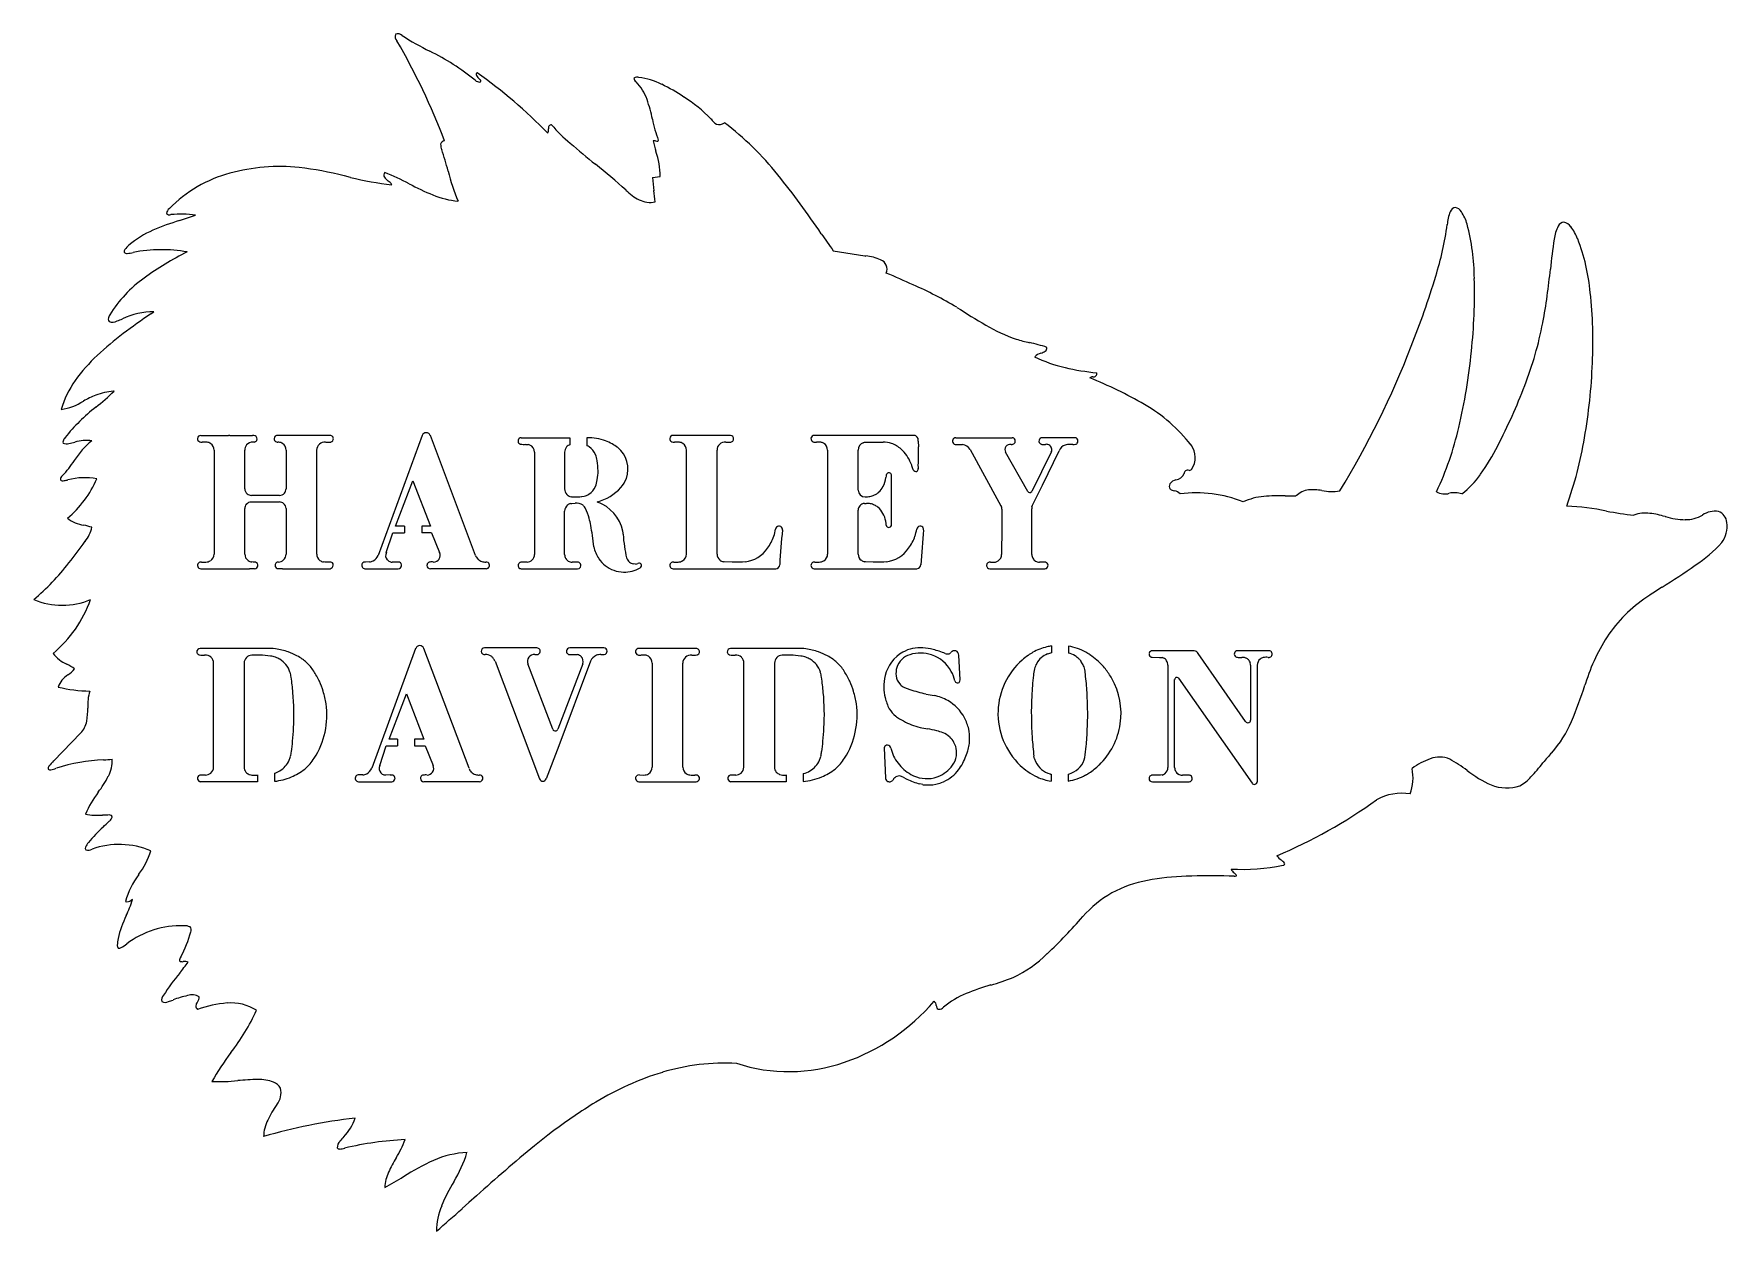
# Model space of a CAD drawing. Header units: inches. Extents: x 5.1 to 71.2, y 0.5 to 23.2.
# Drawn here: x 5.1 to 27.45, y 3.67 to 19.48 of the extents above; entities that cross this region are included whole.
import ezdxf

# ---------------------------------------------------------------- set-up
doc = ezdxf.new("R2010")
doc.units = ezdxf.units.IN
doc.header["$MEASUREMENT"] = 0
doc.layers.add('Hardwood', color=37, linetype='Continuous')

msp = doc.modelspace()

# ---------------------------------------------------------------- linework, layer by layer
at = {"layer": 'Hardwood', "linetype": 'Continuous'}
for p, q in [((14.041, 18.357), (14.043, 18.355)), ((9.282, 17.583), (9.202, 17.603)), ((13.268, 17.58), (13.372, 17.595)), ((15.655, 16.614), (16.072, 16.547)), ((16.072, 16.547), (16.085, 16.545)), ((6.648, 15.78), (6.689, 15.809)), ((6.163, 14.76), (6.153, 14.759)), ((7.306, 14.176), (7.671, 14.176)), ((7.691, 14.176), (7.671, 14.176)), ((7.691, 14.176), (7.988, 14.176)), ((8.007, 14.176), (7.988, 14.176)), ((8.015, 14.089), (7.997, 14.088)), ((8.325, 14.176), (8.32, 14.176)), ((8.354, 14.176), (8.325, 14.176)), ((9.013, 14.176), (8.354, 14.176)), ((10.23, 14.176), (9.649, 12.592)), ((10.934, 12.592), (10.337, 14.176)), ((11.538, 14.145), (11.906, 14.145)), ((11.906, 14.145), (12.179, 14.145)), ((12.179, 14.145), (12.179, 14.052)), ((12.404, 14.146), (12.404, 14.039)), ((13.933, 14.176), (13.542, 14.176)), ((14.297, 14.176), (13.933, 14.176)), ((15.39, 14.09), (15.398, 14.088)), ((15.398, 14.088), (15.433, 14.088)), ((15.799, 14.176), (15.404, 14.176)), ((16.724, 14.176), (15.799, 14.176)), ((16.049, 14.079), (16.068, 14.086)), ((16.068, 14.086), (16.088, 14.088)), ((16.088, 14.088), (16.143, 14.088)), ((16.143, 14.088), (16.313, 14.088)), ((16.775, 14.137), (16.764, 14.155)), ((16.778, 14.098), (16.775, 14.137)), ((16.778, 14.098), (16.781, 14.024)), ((17.272, 14.145), (17.794, 14.145)), ((17.794, 14.145), (18.016, 14.145)), ((18.845, 14.145), (18.413, 14.145)), ((7.482, 13.983), (7.482, 12.609)), ((7.888, 13.471), (7.888, 13.983)), ((8.432, 13.983), (8.432, 13.471)), ((8.837, 12.609), (8.837, 13.983)), ((11.595, 14.058), (11.629, 14.055)), ((11.712, 13.954), (11.712, 12.605)), ((12.109, 13.954), (12.109, 13.471)), ((13.716, 13.983), (13.716, 12.609)), ((14.122, 12.609), (14.122, 13.983)), ((15.58, 13.983), (15.58, 12.609)), ((15.984, 13.454), (15.984, 13.983)), ((17.266, 14.058), (17.361, 14.057)), ((17.462, 13.989), (17.843, 13.293)), ((18.224, 13.436), (17.93, 13.954)), ((18.534, 13.954), (18.276, 13.436)), ((18.408, 14.058), (18.456, 14.058)), ((18.418, 13.521), (18.639, 13.972)), ((18.855, 14.059), (18.86, 14.06)), ((16.425, 12.996), (16.425, 13.648)), ((16.711, 13.723), (16.694, 13.776)), ((16.777, 13.768), (16.78, 13.829)), ((9.879, 12.979), (10.107, 13.577)), ((10.107, 13.577), (10.337, 12.979)), ((18.25, 13.419), (18.236, 13.424)), ((18.331, 13.344), (18.418, 13.521)), ((7.888, 12.609), (7.888, 13.209)), ((8.344, 13.383), (7.975, 13.383)), ((7.975, 13.297), (8.344, 13.297)), ((8.432, 13.209), (8.432, 12.609)), ((12.179, 13.371), (12.194, 13.367)), ((12.185, 13.276), (12.205, 13.279)), ((12.205, 13.279), (12.249, 13.28)), ((12.335, 13.368), (12.367, 13.374)), ((15.984, 12.609), (15.984, 13.19)), ((16.066, 13.278), (16.092, 13.278)), ((17.843, 13.293), (17.868, 13.247)), ((17.868, 13.247), (17.875, 13.235)), ((17.879, 13.201), (17.879, 13.223)), ((17.879, 13.201), (17.879, 13.111)), ((18.275, 13.161), (18.275, 13.207)), ((18.277, 13.233), (18.287, 13.253)), ((18.287, 13.253), (18.331, 13.344)), ((9.998, 12.979), (9.879, 12.979)), ((9.998, 12.979), (9.998, 12.891)), ((10.337, 12.979), (10.223, 12.979)), ((10.223, 12.979), (10.223, 12.891)), ((12.109, 12.605), (12.109, 13.176)), ((16.355, 12.989), (16.352, 13.02)), ((16.355, 12.989), (16.36, 12.979)), ((17.879, 13.111), (17.879, 12.959)), ((18.276, 12.605), (18.275, 13.161)), ((26.637, 13.105), (26.641, 13.104)), ((9.756, 12.628), (9.843, 12.891)), ((9.843, 12.891), (9.998, 12.891)), ((10.354, 12.891), (10.223, 12.891)), ((10.354, 12.891), (10.459, 12.628)), ((12.494, 12.704), (12.476, 12.856)), ((17.879, 12.959), (17.878, 12.605)), ((12.139, 12.531), (12.157, 12.517)), ((18.305, 12.531), (18.324, 12.517)), ((7.316, 12.504), (7.294, 12.502)), ((7.306, 12.416), (7.948, 12.416)), ((7.316, 12.504), (7.374, 12.504)), ((8.017, 12.416), (7.948, 12.416)), ((7.999, 12.504), (7.98, 12.505)), ((8.332, 12.504), (8.323, 12.504)), ((8.385, 12.416), (8.33, 12.416)), ((8.385, 12.416), (9.013, 12.416)), ((8.945, 12.504), (8.926, 12.506)), ((8.991, 12.504), (8.945, 12.504)), ((9.019, 12.504), (8.991, 12.504)), ((9.025, 12.503), (9.019, 12.504)), ((9.474, 12.416), (9.913, 12.416)), ((9.534, 12.505), (9.482, 12.504)), ((9.892, 12.504), (9.833, 12.504)), ((10.615, 12.416), (10.337, 12.416)), ((11.074, 12.416), (10.615, 12.416)), ((11.507, 12.428), (11.519, 12.418)), ((11.53, 12.501), (11.524, 12.5)), ((11.554, 12.502), (11.53, 12.501)), ((11.538, 12.416), (12.281, 12.416)), ((11.613, 12.502), (11.554, 12.502)), ((12.287, 12.501), (12.209, 12.502)), ((12.281, 12.416), (12.296, 12.417)), ((13.045, 12.478), (13.017, 12.48)), ((13.552, 12.504), (13.529, 12.502)), ((13.542, 12.416), (14.896, 12.416)), ((13.552, 12.504), (13.608, 12.504)), ((14.216, 12.505), (14.205, 12.506)), ((14.32, 12.504), (14.216, 12.505)), ((14.457, 12.504), (14.32, 12.504)), ((14.491, 12.507), (14.457, 12.504)), ((15.414, 12.504), (15.392, 12.502)), ((15.404, 12.416), (16.76, 12.416)), ((15.414, 12.504), (15.471, 12.504)), ((16.08, 12.505), (16.069, 12.506)), ((16.184, 12.504), (16.08, 12.505)), ((16.321, 12.504), (16.184, 12.504)), ((16.355, 12.507), (16.321, 12.504)), ((17.721, 12.416), (18.448, 12.416)), ((18.454, 12.501), (18.376, 12.502)), ((18.448, 12.416), (18.463, 12.417)), ((7.691, 11.364), (7.298, 11.364)), ((8.178, 11.364), (7.691, 11.364)), ((10.143, 11.364), (9.563, 9.78)), ((10.848, 9.78), (10.25, 11.364)), ((11.744, 11.37), (11.052, 11.37)), ((11.191, 11.196), (11.778, 9.64)), ((12.453, 11.196), (12.031, 10.077)), ((12.162, 11.284), (12.171, 11.282)), ((12.171, 11.282), (12.212, 11.282)), ((12.626, 11.37), (12.177, 11.37)), ((12.212, 11.282), (12.279, 11.281)), ((12.587, 11.282), (12.633, 11.283)), ((13.075, 11.278), (13.083, 11.276)), ((13.083, 11.276), (13.117, 11.275)), ((13.436, 11.364), (13.089, 11.364)), ((13.845, 11.364), (13.436, 11.364)), ((14.691, 11.364), (14.299, 11.364)), ((15.178, 11.364), (14.691, 11.364)), ((17.33, 10.947), (17.312, 11.276)), ((18.536, 11.396), (18.536, 11.305)), ((18.761, 11.394), (18.761, 11.302)), ((18.946, 11.161), (18.925, 11.194)), ((19.847, 11.251), (19.853, 11.247)), ((19.853, 11.247), (19.863, 11.246)), ((19.863, 11.246), (19.964, 11.245)), ((20.42, 11.333), (19.868, 11.333)), ((19.964, 11.245), (19.995, 11.243)), ((21.095, 10.398), (20.472, 11.297)), ((21.407, 11.333), (20.992, 11.333)), ((21.083, 11.243), (21.049, 11.245)), ((7.474, 9.797), (7.474, 11.17)), ((7.879, 11.17), (7.879, 9.797)), ((11.952, 10.296), (11.623, 11.161)), ((12.349, 11.161), (12.021, 10.296)), ((13.265, 11.17), (13.265, 9.797)), ((13.669, 9.797), (13.669, 11.17)), ((14.475, 9.797), (14.475, 11.17)), ((14.879, 11.17), (14.879, 9.797)), ((20.074, 11.142), (20.074, 9.793)), ((20.214, 10.97), (21.183, 9.586)), ((21.164, 11.142), (21.164, 10.416)), ((21.252, 11.142), (21.252, 10.184)), ((9.793, 10.166), (10.021, 10.764)), ((10.021, 10.764), (10.25, 10.166)), ((16.88, 10.761), (16.987, 10.74)), ((20.162, 9.793), (20.162, 10.951)), ((25.586, 10.902), (25.578, 10.877)), ((16.528, 10.434), (16.583, 10.405)), ((5.365, 9.88), (5.721, 10.246)), ((9.67, 9.816), (9.756, 10.078)), ((9.756, 10.078), (9.902, 10.078)), ((9.902, 10.166), (9.793, 10.166)), ((9.902, 10.166), (9.902, 10.078)), ((10.25, 10.166), (10.127, 10.166)), ((10.127, 10.166), (10.127, 10.078)), ((10.127, 10.078), (10.268, 10.078)), ((10.268, 10.078), (10.373, 9.816)), ((12.031, 10.077), (11.866, 9.64)), ((16.332, 10.065), (16.326, 10.049)), ((18.98, 9.96), (18.993, 10.074)), ((21.252, 10.184), (21.252, 9.603)), ((8.474, 9.887), (8.487, 9.923)), ((8.487, 9.923), (8.491, 9.938)), ((15.475, 9.887), (15.487, 9.923)), ((15.487, 9.923), (15.492, 9.938)), ((16.326, 10.049), (16.343, 9.651)), ((18.313, 9.904), (18.305, 9.94)), ((18.313, 9.904), (18.326, 9.868)), ((7.323, 9.692), (7.369, 9.692)), ((7.947, 9.699), (7.968, 9.693)), ((8.055, 9.692), (8.055, 9.603)), ((8.28, 9.717), (8.28, 9.609)), ((9.447, 9.692), (9.396, 9.692)), ((9.806, 9.692), (9.746, 9.691)), ((13.099, 9.692), (13.077, 9.69)), ((13.099, 9.692), (13.156, 9.691)), ((14.324, 9.692), (14.37, 9.692)), ((14.947, 9.699), (14.969, 9.693)), ((15.035, 9.692), (15.035, 9.603)), ((15.26, 9.712), (15.26, 9.607)), ((16.578, 9.664), (16.628, 9.636)), ((18.531, 9.703), (18.531, 9.611)), ((18.756, 9.704), (18.756, 9.612)), ((19.856, 9.688), (19.852, 9.687)), ((19.865, 9.689), (19.856, 9.688)), ((19.889, 9.689), (19.865, 9.689)), ((19.973, 9.689), (19.889, 9.689)), ((19.995, 9.692), (19.973, 9.689)), ((20.192, 9.718), (20.211, 9.705)), ((8.055, 9.603), (7.298, 9.603)), ((9.388, 9.603), (9.827, 9.603)), ((10.559, 9.603), (10.25, 9.603)), ((10.988, 9.603), (10.559, 9.603)), ((13.089, 9.603), (13.845, 9.603)), ((15.035, 9.603), (14.299, 9.603)), ((16.84, 9.565), (16.798, 9.575)), ((19.852, 9.605), (19.868, 9.603)), ((19.868, 9.603), (20.352, 9.603)), ((20.352, 9.603), (20.366, 9.604)), ((20.947, 8.357), (20.88, 8.357)), ((11.886, 4.935), (11.714, 4.797)), ((11.949, 4.983), (11.886, 4.935)), ((10.847, 4.047), (10.756, 3.966)), ((10.948, 4.137), (10.847, 4.047))]:
    msp.add_line(p, q, dxfattribs=at)
for centre, radius, start, end in [((9.942, 19.441), 0.0707, 154.0423, 229.5004), ((9.909, 19.402), 0.0769, 44.718, 113.28), ((12.646, 23.757), 5.069, 238.0541, 242.7957), ((1.684, 14.665), 9.473, 21.034, 29.9031), ((8.992, 16.486), 3.069, 50.8417, 64.1813), ((10.99, 18.931), 0.0886, 227.3921, 270.1219), ((10.961, 18.943), 0.0217, 104.9457, 226.7937), ((11.172, 19.079), 0.273, 213.9352, 227.1015), ((6.961, 13.354), 6.887, 44.3651, 54.546), ((9.928, 17.827), 1.493, 44.494, 44.8256), ((10.99, 18.858), 0.0156, 270.6231, 79.8246), ((13.067, 18.839), 0.0695, 69.9311, 127.5022), ((13.082, 18.893), 0.0573, 178.2684, 238.6567), ((12.592, 18.395), 0.643, 19.7958, 44.2918), ((12.95, 17.91), 1.004, 63.9214, 81.952), ((12.456, 16.832), 2.19, 55.8523, 64.7076), ((11.42, 17.983), 1.885, 11.2351, 19.4899), ((12.543, 16.869), 2.111, 44.8099, 57.2296), ((15.003, 18.69), 1.767, 191.0571, 200.3165), ((14.236, 18.486), 0.234, 214.01, 238.5749), ((11.828, 18.212), 0.0707, 322.8048, 8.9086), ((11.936, 18.237), 0.0406, 89.2688, 199.9903), ((13.594, 19.713), 2.193, 220.8935, 230.0079), ((14.152, 18.379), 0.1, 247.7621, 311.3764), ((11.774, 15.084), 4.043, 38.7843, 52.7958), ((10.637, 18.014), 0.164, 177.4276, 203.4774), ((10.524, 18.014), 0.0514, 87.6807, 171.2157), ((7.191, 16.811), 3.487, 14.2121, 19.0554), ((20.634, 27.848), 12.951, 229.2745, 231.1858), ((13.293, 17.9), 0.166, 83.9207, 94.8975), ((15.219, 18.504), 1.989, 192.7408, 196.8473), ((13.326, 18.196), 0.133, 263.4252, 275.6682), ((12.381, 17.596), 0.991, 359.9223, 19.5027), ((13.34, 18.072), 0.00759, 263.4209, 33.6626), ((8.357, 15.181), 2.546, 84.3831, 105.1578), ((8.041, 13.047), 4.701, 75.7091, 83.1077), ((12.986, 18.242), 2.482, 193.4128, 203.0489), ((7.922, 11.945), 7.409, 47.5794, 51.6683), ((8.146, 15.942), 1.756, 105.0116, 135.5333), ((10.384, 22.238), 4.784, 256.6814, 263.3397), ((9.774, 17.613), 0.0513, 137.7673, 211.7946), ((9.903, 17.708), 0.212, 215.4267, 234.6496), ((8.426, 14.407), 3.495, 62.1779, 67.9842), ((9.663, 17.37), 0.203, 35.1613, 54.8068), ((11.742, 20.7), 3.618, 242.2355, 247.7294), ((22.783, 18.593), 9.569, 186.0785, 187.1165), ((5.861, 10.342), 11.622, 33.9879, 38.7442), ((10.805, 18.41), 1.145, 247.7028, 264.8088), ((13.394, 17.881), 0.666, 224.4796, 243.1011), ((13.241, 17.597), 0.344, 244.4571, 280.6555), ((2.972, 16.126), 10.395, 6.2606, 7.085), ((8.081, 13.558), 3.613, 106.9746, 112.894), ((6.951, 17.093), 0.0983, 126.7278, 171.3239), ((6.893, 17.136), 0.048, 215.2919, 294.4283), ((7.042, 15.734), 1.364, 81.7715, 95.4074), ((5.243, 22.634), 5.897, 287.6002, 289.7634), ((24.251, 16.933), 0.492, 156.4109, 176.994), ((23.877, 17.105), 0.0805, 96.0951, 161.8573), ((23.849, 17.075), 0.112, 28.6866, 80.4047), ((23.463, 16.809), 0.58, 15.6399, 33.452), ((25.304, 16.905), 0.0863, 91.9343, 156.8075), ((25.276, 16.856), 0.137, 33.6643, 79.4684), ((7.142, 15.783), 1.197, 112.951, 130.8561), ((46.093, 38.02), 37.211, 214.6937, 215.1165), ((19.946, 17.452), 3.845, 342.2492, 352.6316), ((21.241, 16.23), 2.877, 0.3764, 14.7998), ((33.853, 15.461), 8.779, 171.4486, 174.0524), ((25.67, 16.708), 0.501, 152.5662, 173.3389), ((24.859, 16.524), 0.67, 21.7121, 37.5883), ((23.026, 15.823), 2.633, 5.1821, 21.1091), ((6.332, 16.605), 0.0366, 137.9899, 200.2193), ((6.329, 16.621), 0.042, 222.6391, 278.908), ((6.549, 16.461), 0.296, 129.8738, 145.4331), ((6.323, 16.897), 0.318, 272.1225, 286.728), ((6.791, 14.629), 1.999, 80.2596, 100.8383), ((8.94, 12.974), 4.053, 116.544, 125.9806), ((16.025, 15.91), 0.638, 66.3222, 84.5855), ((16.234, 16.371), 0.132, 337.0246, 69.0555), ((11.531, 4.854), 12.439, 65.3921, 67.1776), ((16.389, 17.249), 8.777, 349.6033, 354.2583), ((7.539, 14.885), 1.683, 125.6303, 148.3624), ((14.53, 11.222), 5.402, 59.3135, 66.1908), ((12.559, 19.628), 11.546, 338.271, 343.1441), ((16.749, 16.058), 7.371, 353.9971, 1.4882), ((19.522, 15.406), 6.161, 357.4739, 6.1077), ((9.984, 10.732), 6.051, 123.457, 131.9384), ((6.119, 15.708), 0.034, 171.332, 232.065), ((6.219, 15.694), 0.135, 146.8271, 172.18), ((6.143, 15.793), 0.121, 248.3428, 298.8945), ((4.147, 21.174), 5.859, 290.5324, 291.2703), ((6.689, 14.843), 0.966, 89.9909, 115.5417), ((22.131, 23.363), 8.925, 237.1278, 240.0152), ((20.366, 16.549), 4.738, 338.7737, 349.2437), ((18.751, 17.434), 2.101, 239.0475, 251.0345), ((19.033, 18.805), 3.494, 253.9743, 256.9949), ((7.385, 13.674), 2.125, 132.8334, 144.7988), ((17.732, 13.081), 2.377, 71.7925, 77.4876), ((18.446, 15.074), 0.193, 105.0066, 133.0234), ((19.093, 16.757), 1.727, 243.1788, 257.3793), ((18.331, 15.475), 0.223, 286.8627, 303.4882), ((18.425, 15.329), 0.0497, 305.169, 11.1295), ((12.286, 19.593), 11.787, 328.5554, 338.9191), ((16.446, 16.043), 7.671, 346.72, 354.3456), ((19.483, 18.447), 3.462, 257.1906, 264.2156), ((19.089, 14.995), 0.0463, 260.6157, 10.1653), ((18.202, 15.424), 7.48, 350.1455, 357.7809), ((6.675, 14.173), 1.258, 144.7274, 164.0768), ((6.209, 13.952), 0.809, 93.9258, 110.8611), ((3.027, 18.064), 4.555, 309.4763, 313.5063), ((19.092, 14.849), 0.101, 96.2156, 120.4547), ((16.935, 9.691), 5.652, 59.9521, 68.1211), ((17.422, 17.653), 7.882, 332.7139, 339.0439), ((5.348, 15.27), 0.761, 278.8692, 302.6114), ((7.436, 12.61), 2.46, 127.9791, 141.3116), ((6.494, 13.33), 1.493, 112.5939, 119.528), ((18.679, 12.716), 2.16, 38.1169, 59.8271), ((5.509, 14.088), 0.0233, 152.477, 219.3093), ((5.659, 14.031), 0.184, 140.7453, 158.1355), ((5.2, 16.122), 2.085, 280.1359, 282.339), ((6.478, 13.332), 0.984, 128.2832, 148.688), ((5.796, 13.617), 0.493, 81.5556, 107.7724), ((7.306, 14.133), 0.0427, 90.646, 174.1664), ((7.308, 14.132), 0.0446, 172.3501, 249.2534), ((7.315, 14.187), 0.0995, 257.0279, 274.9427), ((7.35, 13.615), 0.474, 85.0819, 93.1806), ((7.374, 13.977), 0.111, 55.9008, 81.7037), ((7.997, 13.975), 0.114, 89.7397, 138.7404), ((8.007, 14.132), 0.0438, 352.4215, 90.2666), ((8.013, 14.118), 0.0291, 273.9589, 306.8637), ((8.008, 14.131), 0.0433, 302.2463, 353.6472), ((8.319, 14.133), 0.0427, 88.5988, 174.1661), ((8.32, 14.131), 0.0443, 172.1784, 250.3235), ((8.319, 14.131), 0.0436, 252.1897, 277.7992), ((8.308, 13.737), 0.351, 84.8794, 87.2462), ((8.324, 13.977), 0.111, 55.969, 82.3786), ((8.945, 13.98), 0.109, 84.7046, 178.5263), ((8.981, 14.669), 0.582, 267.4886, 274.0526), ((9.013, 14.133), 0.0436, 343.9332, 90.8624), ((9.02, 14.115), 0.026, 274.0526, 307.3099), ((9.013, 14.132), 0.0438, 301.7895, 345.3035), ((10.283, 14.154), 0.0577, 22.0376, 157.9624), ((11.539, 14.101), 0.0442, 91.9923, 239.5353), ((12.409, 13.431), 0.715, 70.243, 90.3326), ((12.526, 13.714), 0.409, 58.7942, 72.3813), ((13.541, 14.133), 0.0426, 88.5014, 174.2643), ((13.542, 14.132), 0.0443, 172.1396, 249.9246), ((13.55, 14.2), 0.112, 257.9282, 274.3231), ((13.585, 13.627), 0.462, 85.055, 93.1918), ((13.608, 13.976), 0.112, 55.9914, 81.6848), ((14.232, 13.971), 0.117, 87.2013, 132.1294), ((14.266, 14.658), 0.571, 267.2013, 273.952), ((14.297, 14.132), 0.0438, 352.4196, 90.3223), ((14.303, 14.118), 0.0291, 273.952, 306.8539), ((14.297, 14.131), 0.0435, 302.4161, 353.5377), ((15.419, 14.123), 0.0603, 133.7148, 166.1203), ((15.408, 14.134), 0.047, 175.1465, 248.2615), ((15.404, 14.135), 0.0409, 89.801, 129.3877), ((15.454, 13.769), 0.32, 83.6138, 93.8061), ((15.471, 13.976), 0.112, 58.5285, 80.7908), ((16.302, 13.678), 0.41, 72.5957, 88.5033), ((16.722, 14.123), 0.0531, 36.8105, 88.1335), ((17.273, 14.101), 0.044, 91.552, 222.9503), ((18.014, 14.101), 0.0446, 255.1216, 87.4072), ((18.415, 14.101), 0.0443, 92.2316, 239.2931), ((18.846, 14.106), 0.0398, 40.7718, 91.2794), ((18.834, 14.102), 0.0517, 324.4145, 35.5855), ((20.038, 15.15), 3.97, 334.3707, 347.3536), ((20.441, 15.003), 5.203, 340.2279, 350.4957), ((5.533, 14.168), 0.103, 245.982, 289.1451), ((7.385, 13.986), 0.0972, 357.6921, 58.0555), ((7.983, 13.987), 0.0954, 138.7404, 182.6215), ((8.335, 13.987), 0.097, 357.6206, 58.0754), ((11.533, 14.088), 0.0297, 236.9115, 265.8575), ((11.569, 14.769), 0.711, 266.8914, 272.0673), ((11.612, 13.975), 0.0821, 63.044, 77.9659), ((11.61, 13.955), 0.101, 359.7367, 67.2385), ((12.22, 13.953), 0.111, 140.6012, 179.2162), ((12.191, 13.977), 0.073, 118.334, 140.6012), ((12.228, 13.921), 0.14, 110.1621, 120.7049), ((12.318, 13.848), 0.21, 57.0364, 65.7894), ((12.314, 13.841), 0.218, 22.2727, 57.0364), ((12.148, 13.773), 0.398, 10.0996, 22.2727), ((12.532, 13.672), 0.442, 51.1833, 62.2748), ((12.581, 13.732), 0.365, 340.0814, 51.1833), ((13.619, 13.986), 0.0973, 357.7224, 58.0416), ((14.218, 13.987), 0.096, 132.1294, 182.6319), ((15.482, 13.986), 0.0976, 357.7306, 60.7612), ((16.09, 13.982), 0.106, 112.6836, 179.425), ((16.36, 13.839), 0.24, 56.7015, 74.3682), ((16.312, 13.725), 0.361, 48.0604, 60.3064), ((16.154, 13.582), 0.574, 23.5485, 45.8115), ((14.232, 13.936), 2.55, 357.5884, 1.9828), ((17.27, 14.096), 0.0382, 220.4389, 263.7745), ((17.344, 13.924), 0.134, 28.9222, 82.8677), ((17.993, 13.987), 0.0712, 82.4156, 207.4226), ((18.41, 14.092), 0.0337, 238.2119, 265.5345), ((18.463, 13.972), 0.0864, 64.4698, 94.7127), ((18.47, 13.986), 0.0711, 333.9645, 64.4698), ((18.755, 13.931), 0.124, 108.4313, 160.837), ((18.755, 13.962), 0.0943, 95.7172, 114.1118), ((18.793, 13.585), 0.473, 86.7382, 95.7172), ((18.832, 14.195), 0.138, 264.8448, 279.6312), ((18.835, 14.113), 0.0587, 295.7879, 315.0985), ((20.161, 13.885), 0.273, 324.743, 37.0889), ((21.554, 15.528), 3.236, 324.7893, 332.6133), ((5.517, 13.592), 0.0632, 122.4968, 182.8774), ((4.416, 14.64), 1.459, 317.0135, 326.8694), ((11.758, 13.703), 0.793, 0.3911, 10.0996), ((11.734, 13.724), 0.818, 350.6631, 358.9038), ((16.543, 13.618), 0.192, 167.3423, 179.516), ((16.388, 13.648), 0.0341, 122.5796, 159.2403), ((16.389, 13.646), 0.0358, 2.0941, 122.5796), ((16.237, 13.618), 0.484, 19.0265, 23.5485), ((16.75, 13.745), 0.0454, 210.0369, 282.2794), ((16.734, 13.737), 0.044, 305.9737, 0.4197), ((16.911, 13.754), 0.135, 174.1798, 187.2873), ((20.155, 13.73), 0.144, 279.649, 335.9382), ((20.334, 13.67), 0.0476, 75.2497, 178.3869), ((20.358, 13.747), 0.0325, 250.0498, 323.5423), ((23.279, 14.285), 1.11, 307.3675, 325.8406), ((5.487, 13.623), 0.0471, 225.1552, 293.9036), ((4.31, 20.258), 6.785, 280.1484, 280.5594), ((4.609, 14.184), 1.448, 310.4095, 336.3759), ((5.78, 12.736), 0.882, 79.8785, 104.8951), ((7.968, 13.468), 0.0801, 177.4901, 231.312), ((8.342, 13.476), 0.0931, 271.3356, 318.5925), ((8.37, 13.456), 0.0588, 315.4405, 345.2376), ((8.297, 13.48), 0.136, 343.2886, 356.2895), ((12.218, 13.471), 0.108, 180.073, 223.1506), ((12.309, 13.588), 0.224, 303.0649, 337.6718), ((12.1, 13.664), 0.447, 338.7754, 350.6631), ((12.349, 13.957), 0.688, 286.2262, 317.0086), ((12.584, 13.731), 0.362, 317.8158, 340.0814), ((16.076, 13.457), 0.092, 182.1753, 271.2041), ((16.114, 13.579), 0.208, 294.2043, 313.495), ((16.062, 13.635), 0.284, 313.495, 331.4999), ((15.996, 13.67), 0.359, 331.4999, 351.8114), ((18.261, 13.458), 0.0431, 210.6837, 233.8542), ((18.243, 13.457), 0.0382, 279.8025, 327.5776), ((20.152, 13.504), 0.0612, 147.6136, 215.8647), ((20.199, 13.47), 0.119, 99.6864, 145.8854), ((20.178, 13.564), 0.122, 231.5612, 260.8739), ((20.143, 13.324), 0.121, 40.856, 82.5501), ((20.452, 11.768), 1.65, 68.1242, 97.5632), ((21.959, 13.185), 0.273, 96.4852, 135.4875), ((21.983, 12.738), 0.721, 80.1568, 94.3808), ((22.237, 14.173), 0.737, 259.7533, 278.1747), ((23.726, 13.619), 0.216, 239.677, 286.5258), ((23.855, 13.134), 0.286, 70.0111, 103.5969), ((7.964, 13.213), 0.0763, 136.834, 183.1605), ((7.975, 13.21), 0.0866, 90.6254, 140.6279), ((7.976, 13.471), 0.0877, 228.4852, 268.9723), ((8.344, 13.21), 0.0868, 48.0741, 89.7538), ((8.35, 13.21), 0.0824, 26.8967, 51.2273), ((8.313, 13.203), 0.12, 2.8022, 21.9404), ((12.212, 13.177), 0.102, 128.069, 180.0614), ((12.216, 13.474), 0.11, 225.046, 250.2634), ((12.21, 13.183), 0.0966, 105.4627, 129.9038), ((12.23, 13.631), 0.265, 262.3261, 272.5291), ((12.269, 14.116), 0.751, 267.8855, 274.9993), ((12.268, 13.144), 0.138, 52.194, 98.074), ((12.3, 13.179), 0.0905, 19.7165, 54.0216), ((12.318, 13.585), 0.217, 283.0759, 301.4458), ((11.898, 12.945), 0.554, 14.3263, 28.5674), ((12.364, 12.804), 0.524, 11.8906, 70.2612), ((16.074, 13.189), 0.0895, 139.198, 179.1854), ((16.068, 13.2), 0.0778, 91.4859, 142.8164), ((16.068, 13.83), 0.465, 271.2041, 278.7234), ((16.101, 13.056), 0.222, 78.1406, 92.1711), ((16.106, 13.581), 0.213, 278.7234, 295.9011), ((16.114, 13.098), 0.179, 61.1476, 79.5657), ((16.111, 13.05), 0.223, 53.1502, 66.4342), ((16.029, 12.985), 0.325, 10.5014, 48.3412), ((17.858, 13.223), 0.0213, 0, 33.7334), ((18.342, 13.214), 0.067, 163.7994, 185.8366), ((21.408, 12.554), 0.819, 94.8887, 114.6345), ((21.542, 10.913), 2.466, 88.1705, 94.7401), ((21.708, 18.464), 5.088, 269.0131, 270.6265), ((25.191, 9.928), 3.317, 78.3115, 87.4826), ((5.829, 13.451), 0.464, 232.6278, 261.8019), ((5.507, 11.853), 1.167, 71.9802, 77.3515), ((10.967, 12.735), 1.508, 9.6611, 13.2852), ((10.933, 12.67), 1.554, 6.8809, 11.818), ((14.939, 12.934), 0.0448, 135.978, 175.3173), ((14.939, 12.932), 0.0465, 60.5236, 134.3404), ((14.936, 12.931), 0.0489, 355.2905, 56.7699), ((16.043, 12.988), 0.311, 5.9072, 10.5014), ((16.39, 12.997), 0.0351, 211.7517, 358.254), ((16.803, 12.934), 0.0448, 135.9786, 175.3203), ((16.803, 12.932), 0.0465, 60.5302, 134.3312), ((16.803, 12.935), 0.0439, 350.205, 58.5151), ((26.638, 17.144), 4.042, 258.947, 264.1261), ((26.381, 12.663), 0.487, 83.6103, 108.7727), ((26.275, 11.844), 1.312, 73.9747, 82.9731), ((26.926, 14.09), 1.027, 253.8613, 268.6444), ((26.905, 13.514), 0.45, 269.6116, 299.8694), ((27.294, 12.886), 0.289, 80.8069, 124.7088), ((27.287, 13.016), 0.163, 3.156, 71.3323), ((27.104, 12.972), 0.35, 322.8938, 8.6892), ((2.827, 14.764), 3.559, 320.341, 326.073), ((5.424, 13.06), 0.455, 321.5745, 347.6368), ((12.401, 12.812), 0.486, 6.8937, 11.8906), ((14.282, 12.926), 1.4, 182.2975, 188.9565), ((14.313, 13.036), 0.59, 323.5546, 341.1227), ((14, 13.115), 0.912, 342.7957, 348.7659), ((26.542, 11.783), 11.614, 174.3445, 176.6109), ((16.178, 13.035), 0.588, 323.519, 341.1523), ((15.882, 13.111), 0.893, 342.7013, 348.797), ((34.541, 11.359), 17.764, 174.936, 176.4173), ((26.028, 13.99), 1.83, 303.3478, 317.8184), ((7.374, 12.615), 0.111, 269.7401, 302.0484), ((7.385, 12.606), 0.0975, 299.5715, 2.1481), ((7.986, 12.606), 0.0979, 177.9119, 237.4735), ((7.993, 12.608), 0.103, 234.9882, 263.0882), ((8.323, 12.62), 0.117, 274.3513, 311.2128), ((8.336, 12.605), 0.0964, 311.2128, 2.4328), ((8.94, 12.61), 0.103, 180.3442, 234.243), ((8.941, 12.604), 0.0991, 231.6261, 261.4271), ((9.514, 12.656), 0.152, 277.2988, 296.936), ((9.508, 12.655), 0.154, 299.0813, 335.9065), ((9.83, 12.589), 0.0836, 151.9514, 223.2878), ((9.839, 12.604), 0.1, 226.1042, 254.373), ((10.378, 12.596), 0.0924, 270.7975, 325.5618), ((10.381, 12.591), 0.0872, 327.5454, 25.5323), ((11.07, 12.642), 0.145, 200.1711, 222.7052), ((11.07, 12.658), 0.155, 227.0408, 250.9277), ((11.604, 12.617), 0.115, 274.5229, 312.3755), ((11.607, 12.605), 0.105, 315.3758, 359.9306), ((12.206, 12.603), 0.0965, 178.7837, 211.0266), ((12.252, 12.627), 0.148, 209.7426, 220.452), ((12.21, 12.599), 0.0971, 237.1112, 269.4986), ((12.94, 12.799), 0.455, 191.9914, 213.2827), ((12.921, 12.804), 0.443, 215.2246, 231.5139), ((15.479, 13.115), 2.612, 188.9565, 192.2882), ((13.036, 12.591), 0.113, 196.4295, 231.7036), ((13.608, 12.615), 0.111, 269.7336, 302.0112), ((13.619, 12.606), 0.0975, 299.5628, 2.1262), ((14.219, 12.605), 0.0965, 177.6853, 232.7038), ((14.24, 12.634), 0.132, 232.7038, 254.5042), ((14.443, 12.922), 0.418, 276.668, 325.5692), ((15.472, 12.615), 0.111, 269.7401, 302.0125), ((15.483, 12.605), 0.0973, 299.5271, 2.2266), ((16.087, 12.61), 0.103, 180.3429, 233.6832), ((16.091, 12.606), 0.102, 231.1573, 257.5975), ((16.306, 12.922), 0.418, 276.6598, 325.5892), ((17.765, 12.623), 0.123, 284.5371, 302.3839), ((17.777, 12.605), 0.101, 302.3839, 0.137), ((18.371, 12.603), 0.095, 178.6502, 211.4545), ((18.418, 12.626), 0.147, 209.4693, 220.2363), ((18.377, 12.598), 0.0962, 236.9505, 269.503), ((2.874, 14.604), 3.422, 310.6473, 321.8893), ((7.308, 12.46), 0.0446, 135.9749, 267.2056), ((7.314, 12.449), 0.0566, 110.4096, 131.8882), ((8.008, 12.399), 0.105, 76.9638, 94.4357), ((8.014, 12.463), 0.0471, 273.3697, 349.427), ((8.016, 12.46), 0.0442, 352.0033, 69.9903), ((8.329, 12.462), 0.0425, 121.7637, 183.2002), ((8.332, 12.462), 0.0455, 183.2002, 267.881), ((8.326, 12.471), 0.0332, 94.5883, 125.7033), ((9.004, 12.474), 0.0585, 279.0628, 311.3059), ((9.022, 12.472), 0.0308, 39.6643, 83.4882), ((9.005, 12.463), 0.0501, 317.5284, 359.2003), ((9.007, 12.463), 0.048, 0.2366, 37.7033), ((9.475, 12.46), 0.0445, 81.0222, 269.3123), ((9.832, 12.567), 0.0634, 250.9981, 270.2991), ((9.903, 12.385), 0.119, 77.4353, 95.1898), ((9.911, 12.463), 0.0471, 273.3695, 349.4271), ((9.913, 12.46), 0.0444, 352.0616, 69.4694), ((10.335, 12.461), 0.0425, 121.7626, 183.1769), ((10.338, 12.461), 0.0455, 183.1769, 267.8807), ((10.332, 12.47), 0.0331, 94.3926, 125.7054), ((10.358, 12.139), 0.366, 86.6123, 94.3926), ((11.064, 12.66), 0.156, 253.1037, 272.2396), ((11.073, 12.457), 0.047, 57.3488, 93.6571), ((11.07, 12.465), 0.0496, 274.7834, 338.5026), ((11.075, 12.461), 0.0431, 341.6982, 57.3488), ((11.538, 12.458), 0.0435, 157.0868, 223.3935), ((11.541, 12.457), 0.046, 111.0178, 157.0868), ((11.535, 12.466), 0.0499, 251.8018, 273.5482), ((12.284, 12.468), 0.0339, 61.2577, 85.2399), ((12.288, 12.444), 0.0282, 287.1377, 313.6153), ((12.279, 12.458), 0.0446, 356.0682, 61.2577), ((12.279, 12.458), 0.0445, 308.6838, 356.0682), ((12.893, 12.77), 0.398, 231.5139, 269.0769), ((12.903, 12.727), 0.356, 267.412, 286.1951), ((13.027, 12.574), 0.0937, 229.3099, 264.0715), ((12.918, 12.729), 0.354, 283.681, 302.1465), ((13.037, 12.592), 0.115, 273.8183, 290.1934), ((13.093, 12.458), 0.0306, 31.9598, 121.7359), ((13.091, 12.458), 0.033, 299.3234, 29.5811), ((13.542, 12.46), 0.0446, 136.0724, 269.1954), ((13.544, 12.455), 0.05, 107.6414, 132.8228), ((14.894, 12.47), 0.0545, 272.7069, 359.033), ((15.385, 12.46), 0.0252, 154.709, 206.9931), ((15.42, 12.451), 0.0608, 138.8939, 161.1704), ((15.41, 12.466), 0.0503, 199.7192, 263.1239), ((15.412, 12.449), 0.0566, 110.4096, 131.8869), ((16.756, 12.471), 0.0551, 273.3487, 358.3897), ((17.724, 12.457), 0.0457, 79.4788, 172.765), ((17.725, 12.459), 0.0463, 175.1059, 222.311), ((17.716, 12.448), 0.0322, 218.0104, 279.7733), ((17.754, 12.802), 0.301, 265.8647, 277.9961), ((18.451, 12.468), 0.0337, 60.4053, 85.4419), ((18.455, 12.443), 0.0277, 287.1499, 313.9574), ((18.446, 12.458), 0.0448, 347.9111, 60.4053), ((18.446, 12.458), 0.0448, 308.9371, 347.7541), ((20.955, 21.161), 10.613, 302.1011, 304.9449), ((31.097, 5.032), 8.44, 122.2393, 123.5412), ((5.478, 12.9), 0.967, 247.1968, 292.8032), ((4.268, 12.583), 1.686, 310.2347, 340.0629), ((27.505, 10.399), 1.982, 122.7197, 144.3738), ((10.197, 11.342), 0.0577, 22.0376, 157.9624), ((27.982, 10.168), 2.506, 146.4384, 162.9798), ((5.727, 11.585), 0.469, 218.0516, 246.4391), ((7.3, 11.318), 0.0455, 92.1933, 185.1096), ((7.298, 11.32), 0.0441, 188.1595, 239.9942), ((7.293, 11.305), 0.0285, 232.9732, 262.8771), ((7.33, 11.81), 0.535, 265.6601, 272.9913), ((7.364, 11.159), 0.117, 47.9856, 92.9913), ((7.379, 11.174), 0.096, 357.37, 47.9856), ((7.985, 11.169), 0.106, 92.7424, 179.5253), ((8.023, 9.814), 1.462, 87.4027, 91.6884), ((8.063, 10.259), 1.016, 80.7612, 88.5348), ((8.194, 10.66), 0.704, 81.884, 91.3481), ((8.179, 10.912), 0.353, 70.9719, 82.2808), ((8.162, 10.433), 0.933, 71.2654, 81.884), ((8.224, 11.011), 0.245, 58.3942, 73.2944), ((8.213, 10.982), 0.275, 37.496, 59.7208), ((8.243, 10.673), 0.68, 60.6083, 71.2654), ((8.282, 10.702), 0.635, 54.8907, 62.365), ((8.479, 10.961), 0.311, 44.0815, 57.1544), ((8.309, 10.747), 0.583, 32.9272, 47.5539), ((11.053, 11.325), 0.0444, 91.721, 180.5157), ((11.054, 11.327), 0.0453, 182.4031, 276.9154), ((11.069, 11.152), 0.13, 56.9773, 94.0725), ((11.083, 11.173), 0.105, 37.3677, 56.9773), ((10.972, 11.089), 0.243, 25.9702, 37.3677), ((11.708, 11.192), 0.0902, 85.056, 199.8432), ((11.729, 11.501), 0.219, 266.6109, 275.6775), ((11.743, 11.326), 0.0437, 333.8288, 88.8672), ((11.748, 11.312), 0.0295, 274.0941, 308.3595), ((11.74, 11.327), 0.0464, 304.4515, 333.8288), ((12.179, 11.323), 0.0469, 92.4816, 169.9622), ((12.17, 11.325), 0.0377, 171.3272, 218.5545), ((12.188, 11.337), 0.0582, 216.7734, 244.1635), ((12.266, 11.195), 0.0872, 42.5584, 81.2707), ((12.262, 11.192), 0.092, 340.6813, 42.5584), ((12.592, 11.132), 0.154, 114.2528, 155.5932), ((12.58, 11.146), 0.136, 87.079, 111.6274), ((12.626, 11.326), 0.0438, 279.1211, 88.7933), ((13.092, 11.321), 0.0469, 175.0895, 248.3575), ((13.103, 11.311), 0.0595, 133.4423, 166.3148), ((13.088, 11.323), 0.0409, 89.8015, 129.3837), ((13.139, 10.956), 0.32, 83.6139, 93.806), ((13.156, 11.164), 0.112, 58.4731, 80.812), ((13.167, 11.174), 0.0976, 357.7203, 60.8036), ((13.778, 11.167), 0.109, 84.7115, 178.5486), ((13.813, 11.856), 0.581, 267.483, 274.057), ((13.846, 11.32), 0.0436, 343.881, 90.8891), ((13.853, 11.303), 0.0261, 274.057, 307.2111), ((13.846, 11.319), 0.0435, 301.5994, 345.4355), ((14.301, 11.318), 0.0455, 92.1933, 185.1096), ((14.299, 11.32), 0.0441, 188.1595, 239.9942), ((14.294, 11.305), 0.0285, 232.9732, 262.8771), ((14.331, 11.81), 0.535, 265.6601, 272.9913), ((14.365, 11.159), 0.117, 47.9855, 92.9913), ((14.379, 11.174), 0.096, 357.37, 47.9855), ((14.986, 11.169), 0.106, 92.7425, 179.5253), ((15.024, 9.814), 1.462, 87.4027, 91.6884), ((15.064, 10.259), 1.016, 80.7612, 88.5348), ((15.195, 10.66), 0.704, 81.884, 91.3481), ((15.18, 10.912), 0.353, 70.9719, 82.2808), ((15.162, 10.433), 0.933, 71.2654, 81.884), ((15.224, 11.011), 0.245, 58.3942, 73.2944), ((15.214, 10.982), 0.275, 37.496, 59.7208), ((15.244, 10.673), 0.68, 60.6083, 71.2654), ((15.283, 10.702), 0.635, 54.8907, 62.365), ((15.48, 10.961), 0.311, 44.0815, 57.1544), ((15.31, 10.747), 0.583, 32.9272, 47.5539), ((16.815, 10.889), 0.488, 119.6352, 166.2474), ((16.733, 11.04), 0.249, 105.1011, 163.791), ((16.8, 10.916), 0.457, 85.07, 119.6352), ((16.81, 10.824), 0.478, 72.4193, 107.2975), ((16.766, 10.532), 0.842, 75.7316, 85.07), ((16.796, 10.828), 0.478, 29.1191, 70.6553), ((16.807, 10.569), 0.796, 65.7166, 77.8922), ((17.161, 11.354), 0.0643, 245.7166, 282.5202), ((17.17, 11.338), 0.0472, 276.2048, 327.0674), ((17.254, 11.274), 0.0588, 2.3216, 138.7593), ((18.772, 10.503), 0.942, 131.5318, 177.6498), ((18.901, 10.326), 1.161, 125.4852, 130.5018), ((18.57, 10.808), 0.576, 118.9459, 126.5491), ((18.653, 10.658), 0.747, 103.791, 118.9459), ((18.577, 11.037), 0.269, 109.9417, 151.326), ((18.642, 10.705), 0.699, 98.7446, 103.791), ((18.64, 10.862), 0.454, 103.2489, 109.9417), ((18.634, 10.669), 0.736, 61.0552, 80.1262), ((18.658, 10.923), 0.393, 61.1412, 74.8402), ((18.585, 10.893), 0.456, 45.9918, 54.9423), ((18.813, 11.124), 0.133, 32.0755, 47.6703), ((18.694, 10.777), 0.613, 55.1103, 61.0552), ((18.354, 10.29), 1.206, 49.5818, 55.1103), ((18.505, 10.495), 0.953, 38.7787, 48.4828), ((19.87, 11.288), 0.0454, 91.9131, 166.2178), ((19.881, 11.289), 0.0561, 170.6246, 200.0906), ((19.886, 11.308), 0.0699, 213.3277, 235.6423), ((19.968, 11.138), 0.108, 62.9548, 75.3425), ((19.983, 11.155), 0.086, 31.7355, 67.016), ((19.972, 11.143), 0.102, 359.4124, 34.3459), ((20.411, 11.264), 0.0693, 27.9083, 82.045), ((20.993, 11.289), 0.0443, 92.0431, 239.2852), ((20.987, 11.276), 0.0299, 237.0052, 266.9515), ((21.024, 11.959), 0.714, 266.9515, 272.0578), ((21.066, 11.163), 0.0821, 63.044, 77.9718), ((21.068, 11.147), 0.0959, 42.2257, 68.0587), ((21.057, 11.138), 0.11, 18.5123, 42.2257), ((21.359, 11.141), 0.107, 129.9765, 179.3697), ((21.363, 11.123), 0.123, 104.5357, 126.3082), ((21.374, 10.945), 0.301, 85.8649, 97.996), ((21.405, 11.288), 0.0445, 257.7676, 88.0431), ((5.702, 10.761), 0.292, 120.5647, 161.8655), ((5.119, 10.333), 0.923, 55.5418, 62.878), ((5.292, 11.379), 0.45, 305.5255, 320.7773), ((8.24, 10.984), 0.253, 15.1535, 40.9278), ((8.188, 10.947), 0.314, 6.3637, 19.1665), ((5.983, 10.59), 2.547, 4.2967, 8.8493), ((7.196, 10.088), 1.876, 26.6334, 31.3527), ((15.241, 10.984), 0.253, 15.1535, 40.9278), ((15.188, 10.947), 0.314, 6.3637, 19.1665), ((12.984, 10.59), 2.547, 4.2967, 8.8493), ((14.197, 10.088), 1.876, 26.6334, 31.3527), ((16.845, 10.866), 0.522, 164.5588, 182.0519), ((16.725, 11.038), 0.242, 162.7429, 188.4514), ((16.685, 11.026), 0.201, 186.8612, 220.9548), ((16.854, 10.86), 0.412, 10.231, 29.1191), ((22.875, 10.492), 4.606, 173.5625, 176.9858), ((18.824, 10.974), 0.527, 167.0136, 176.224), ((18.587, 11.022), 0.285, 149.8116, 165.7693), ((18.744, 11.042), 0.235, 15.4229, 30.4791), ((18.54, 10.996), 0.444, 3.4619, 14.1666), ((16.084, 10.628), 2.926, 2.9792, 7.7474), ((18.072, 10.207), 1.472, 31.0235, 36.9708), ((18.508, 10.504), 0.946, 351.7706, 29.1713), ((20.222, 10.945), 0.06, 157.3855, 174.4514), ((20.187, 10.957), 0.0232, 113.7196, 150.7986), ((20.19, 10.948), 0.0327, 42.4907, 111.9193), ((21.034, 11.147), 0.129, 357.8416, 11.4454), ((5.869, 12.711), 1.911, 256.5525, 269.1974), ((6.408, 10.617), 0.594, 162.0742, 183.9118), ((5.425, 10.489), 3.112, 356.7743, 5.3822), ((8.084, 10.558), 0.872, 15.9919, 25.2082), ((7.781, 10.444), 1.195, 9.1062, 17.2067), ((12.426, 10.489), 3.112, 356.7743, 5.3822), ((15.085, 10.558), 0.872, 15.9919, 25.2082), ((14.781, 10.444), 1.195, 9.1062, 17.2067), ((16.878, 10.855), 0.556, 180.7717, 194.6444), ((16.693, 11.038), 0.215, 222.0202, 237.4071), ((16.716, 11.107), 0.286, 240.9199, 249.94), ((17.477, 13.191), 2.504, 249.94, 251.1224), ((17.329, 12.76), 2.048, 251.1224, 257.3187), ((16.871, 10.147), 0.605, 60.5339, 78.9287), ((17.301, 10.948), 0.0438, 199.6499, 247.2657), ((17.295, 10.942), 0.0355, 252.8112, 8.9274), ((22.673, 10.503), 4.403, 176.9858, 184.1441), ((12.014, 10.417), 7.001, 0.6031, 2.9792), ((20.381, 12.542), 5.457, 336.8874, 342.2397), ((4.974, 10.545), 0.841, 350.3253, 2.1066), ((7.9, 10.486), 1.071, 327.6014, 7.8819), ((14.9, 10.486), 1.071, 327.6014, 7.8819), ((16.977, 10.865), 0.654, 193.3346, 207.1113), ((16.787, 10.819), 0.466, 212.7527, 228.8017), ((16.893, 10.187), 0.559, 27.6664, 60.5339), ((18.772, 10.503), 0.942, 177.6498, 226.594), ((5.498, 10.461), 0.31, 315.9628, 349.3021), ((3.453, 10.6), 5.087, 354.7749, 356.7743), ((11.985, 10.308), 0.0352, 200.7098, 279.0701), ((11.971, 10.322), 0.0561, 310.7238, 331.4349), ((10.453, 10.6), 5.087, 354.7749, 356.7743), ((16.752, 10.799), 0.428, 230.5477, 238.4078), ((16.987, 11.114), 0.816, 240.3215, 256.8747), ((16.969, 10.966), 0.668, 255.4969, 264.2087), ((16.712, 9.16), 1.157, 74.4456, 80.5395), ((16.835, 10.156), 0.625, 13.1439, 27.6664), ((16.97, 10.188), 0.486, 357.0735, 13.1439), ((11.496, 10.626), 7.52, 356.6124, 358.9647), ((18.508, 10.504), 0.946, 314.0277, 351.7706), ((21.128, 10.42), 0.0391, 212.911, 289.1505), ((21.128, 10.416), 0.036, 290.8972, 358.8394), ((24.125, 10.915), 1.375, 317.4905, 337.9963), ((6.362, 10.334), 2.166, 351.1417, 354.7749), ((11.991, 10.298), 0.0247, 268.3548, 312.966), ((13.363, 10.334), 2.166, 351.1417, 354.7749), ((16.376, 10.035), 0.0535, 126.6459, 145.6127), ((16.369, 10.052), 0.0357, 85.8135, 133.6049), ((16.365, 10.038), 0.0503, 8.1665, 82.8388), ((16.854, 9.563), 0.731, 69.8231, 76.7214), ((17.01, 10), 0.266, 46.9793, 68.9398), ((17.002, 9.991), 0.279, 28.1084, 46.9793), ((17.029, 9.994), 0.254, 4.1673, 30.4596), ((16.507, 10.269), 0.96, 344.3007, 349.2475), ((16.879, 10.167), 0.577, 352.2812, 359.555), ((23.027, 10.529), 4.759, 184.1441, 187.1009), ((17.168, 10.29), 1.838, 353.236, 356.6124), ((5.708, 9.528), 0.492, 134.3366, 145.3827), ((6.125, 7.476), 2.417, 92.398, 107.4475), ((4.965, 22.325), 12.48, 274.8659, 275.3862), ((5.699, 9.881), 0.439, 332.0853, 2.5985), ((8.185, 10.018), 0.318, 300.9291, 335.6617), ((8.043, 10.05), 0.462, 346.0429, 353.8794), ((7.952, 10.57), 1.082, 312.2041, 317.5847), ((8.232, 10.276), 0.677, 319.9714, 327.6014), ((15.185, 10.018), 0.318, 300.9291, 335.6617), ((15.043, 10.05), 0.462, 346.0429, 353.8794), ((14.953, 10.57), 1.082, 312.2041, 317.5847), ((15.233, 10.276), 0.677, 319.9714, 327.6014), ((16.913, 10.165), 0.512, 193.5788, 218.1216), ((16.926, 10.153), 0.515, 216.1753, 241.5652), ((16.932, 10.027), 0.363, 315.1983, 336.0241), ((16.998, 9.985), 0.286, 338.3378, 5.4749), ((16.719, 10.203), 0.737, 320.8333, 337.1716), ((16.67, 10.223), 0.79, 337.1716, 344.3007), ((18.616, 10.002), 0.319, 204.8394, 228.4853), ((18.699, 9.981), 0.282, 298.2386, 355.7478), ((23.85, 9.035), 0.926, 109.7902, 126.6792), ((23.658, 9.59), 0.339, 66.514, 110.9862), ((22.864, 8.226), 1.915, 52.7909, 60.9881), ((22.368, 11.964), 3.393, 317.3813, 321.4904), ((26.592, 8.623), 1.992, 136.8188, 141.9184), ((5.335, 9.778), 0.0434, 136.5538, 191.9261), ((5.316, 9.791), 0.0323, 224.5052, 289.7501), ((5.267, 10.113), 0.357, 279.5545, 291.8706), ((4.658, 10.425), 1.613, 323.4453, 332.3116), ((7.306, 9.649), 0.0427, 130.5654, 172.4301), ((7.31, 9.649), 0.0467, 172.4301, 255.8572), ((7.302, 9.657), 0.0344, 104.8189, 134.5438), ((7.315, 9.574), 0.118, 86.1618, 100.8088), ((7.366, 9.805), 0.114, 271.5574, 309.3217), ((7.378, 9.793), 0.0967, 308.4766, 2.2493), ((7.991, 9.8), 0.113, 181.5205, 217.8311), ((8.001, 9.822), 0.134, 222.6861, 246.1162), ((8.004, 9.998), 0.308, 263.2741, 271.8959), ((8.009, 11.807), 2.116, 270.1556, 271.2529), ((8.205, 9.996), 0.289, 285.0533, 299.6903), ((8.182, 10.458), 0.855, 276.5891, 292.0644), ((8.122, 10.523), 0.937, 293.9549, 306.4181), ((9.389, 9.648), 0.0445, 81.0222, 269.3123), ((9.428, 9.844), 0.152, 277.2988, 296.936), ((9.422, 9.843), 0.154, 299.0813, 335.9065), ((9.744, 9.776), 0.0836, 151.9514, 223.2878), ((9.752, 9.791), 0.1, 226.1042, 254.373), ((9.746, 9.755), 0.0634, 250.9981, 270.2991), ((9.816, 9.573), 0.119, 77.4353, 95.1898), ((9.824, 9.65), 0.0471, 273.3695, 349.4271), ((9.827, 9.648), 0.0444, 352.0616, 69.4694), ((10.249, 9.649), 0.0425, 121.7626, 183.1769), ((10.252, 9.649), 0.0455, 183.1769, 267.8807), ((10.246, 9.658), 0.0331, 94.3926, 125.7054), ((10.271, 9.326), 0.366, 86.6123, 94.3926), ((10.292, 9.784), 0.0924, 270.7975, 325.5618), ((10.294, 9.778), 0.0872, 327.5454, 25.5323), ((10.984, 9.829), 0.145, 200.1711, 222.7052), ((10.983, 9.845), 0.155, 227.0408, 250.9277), ((10.978, 9.847), 0.156, 253.1037, 272.2396), ((10.987, 9.645), 0.047, 57.3488, 93.6571), ((10.984, 9.653), 0.0496, 274.7834, 338.5026), ((10.989, 9.648), 0.0431, 341.6982, 57.3488), ((11.822, 9.656), 0.0466, 199.6692, 340.3308), ((13.07, 9.648), 0.0256, 155.1053, 206.5732), ((13.103, 9.639), 0.0595, 138.5481, 161.34), ((13.095, 9.653), 0.0504, 199.827, 263.0766), ((13.096, 9.637), 0.0566, 110.4108, 131.8851), ((13.157, 9.802), 0.111, 269.7401, 302.049), ((13.168, 9.793), 0.0972, 299.4705, 2.2488), ((13.773, 9.797), 0.104, 180.2903, 236.6831), ((13.775, 9.796), 0.104, 235.0272, 263.074), ((13.802, 10.152), 0.461, 265.0782, 273.2176), ((13.836, 9.587), 0.105, 76.9777, 94.4359), ((13.843, 9.65), 0.047, 273.2621, 349.5307), ((13.845, 9.648), 0.0441, 351.8975, 70.1005), ((14.306, 9.649), 0.0427, 130.5654, 172.4301), ((14.31, 9.649), 0.0467, 172.4301, 255.8572), ((14.303, 9.657), 0.0344, 104.8189, 134.5438), ((14.316, 9.574), 0.118, 86.1618, 100.8088), ((14.367, 9.805), 0.114, 271.5574, 309.3217), ((14.378, 9.793), 0.0967, 308.4765, 2.2493), ((14.992, 9.8), 0.113, 181.5205, 217.8311), ((15.002, 9.822), 0.134, 222.686, 246.1163), ((15.005, 9.998), 0.308, 263.2741, 275.6141), ((15.205, 9.996), 0.289, 280.863, 299.6903), ((15.182, 10.458), 0.855, 275.2007, 292.0644), ((15.123, 10.523), 0.937, 293.9549, 306.4181), ((16.398, 9.657), 0.0547, 185.9982, 278.6679), ((16.401, 9.654), 0.0513, 275.798, 318.7323), ((16.599, 9.528), 0.184, 135.6285, 149.828), ((16.509, 9.619), 0.0563, 104.9866, 138.2207), ((16.529, 9.572), 0.107, 89.6617, 108.7725), ((16.531, 9.611), 0.0682, 68.0141, 90.9293), ((16.522, 9.575), 0.104, 57.7419, 70.9884), ((16.979, 10.345), 0.791, 243.6747, 256.7899), ((16.89, 10.064), 0.42, 240.1285, 283.1456), ((16.892, 10.056), 0.411, 283.1456, 316.2943), ((16.931, 10.02), 0.454, 289.2494, 305.7647), ((16.953, 10.012), 0.435, 303.9715, 320.8333), ((18.714, 10.442), 0.858, 226.594, 235.1671), ((18.607, 10.253), 0.641, 233.3999, 246.1648), ((18.644, 10.321), 0.719, 245.6588, 260.9516), ((18.601, 10.014), 0.318, 231.9027, 254.6562), ((18.641, 10.163), 0.473, 254.6562, 256.4496), ((18.705, 9.96), 0.261, 281.2804, 299.2524), ((18.642, 10.316), 0.713, 279.1723, 298.9585), ((18.664, 10.275), 0.667, 298.9585, 303.5032), ((18.498, 10.527), 0.969, 303.5032, 313.5091), ((19.856, 9.65), 0.0321, 128.9616, 190.7555), ((19.855, 9.64), 0.0302, 172.3324, 231.7217), ((19.88, 9.633), 0.0609, 117.1639, 136.1411), ((19.876, 9.654), 0.0554, 223.4325, 243.5882), ((19.961, 9.815), 0.128, 285.4542, 306.0947), ((19.968, 9.793), 0.106, 309.8754, 359.6369), ((20.257, 9.79), 0.095, 178.6489, 211.454), ((20.304, 9.813), 0.147, 209.4718, 220.2282), ((20.263, 9.787), 0.0971, 237.1087, 270.3892), ((20.284, 6.722), 2.968, 88.5637, 90.3892), ((20.356, 9.659), 0.0294, 56.8014, 86.0442), ((20.349, 9.646), 0.0448, 347.9072, 58.8104), ((20.349, 9.646), 0.0448, 308.9408, 347.7543), ((22.702, 9.655), 0.607, 339.4497, 11.656), ((24.938, 10.913), 1.479, 231.7474, 246.1237), ((24.512, 9.962), 0.46, 296.5505, 320.1178), ((6.935, 8.706), 1.24, 142.2975, 157.8528), ((16.893, 9.905), 0.345, 261.1767, 266.7889), ((16.912, 10.246), 0.686, 266.7889, 271.6394), ((16.919, 10.008), 0.448, 271.6394, 291.1906), ((20.358, 9.631), 0.0277, 287.15, 313.9618), ((21.215, 9.605), 0.0371, 211.1451, 356.9856), ((23.163, 8.756), 0.695, 81.0835, 118.9317), ((24.542, 10.056), 0.535, 247.742, 289.2022), ((5.948, 10.142), 0.982, 260.4969, 273.4852), ((6.096, 9.108), 0.0572, 40.7341, 106.2834), ((18.836, 14.936), 6.854, 292.9663, 305.6106), ((7.236, 7.652), 1.82, 132.052, 140.8186), ((6.107, 4.944), 4.219, 90.3675, 91.3472), ((2.898, 12.315), 4.549, 313.2821, 314.7324), ((6.049, 9.16), 0.0915, 303.7753, 351.1), ((5.814, 8.723), 0.0312, 152.0474, 216.6839), ((6.006, 8.65), 0.236, 140.0201, 158.244), ((6.23, 7.666), 1.108, 67.8582, 108.8639), ((5.822, 8.782), 0.0843, 247.5782, 306.5214), ((5.608, 9.023), 1.091, 323.6603, 342.3515), ((21.047, 11.136), 2.69, 267.0003, 281.701), ((21.728, 8.795), 0.276, 217.9337, 234.7561), ((21.452, 8.401), 0.205, 38.6332, 55.311), ((21.597, 8.52), 0.018, 255.7933, 30.469), ((7.37, 7.722), 1.099, 143.4344, 164.2039), ((20.048, 6.858), 1.462, 99.6962, 138.7298), ((20.399, 5.158), 3.198, 91.481, 100.766), ((20.653, -3.537), 11.897, 88.9058, 91.6231), ((21.014, 8.497), 0.118, 203.7774, 236.8001), ((20.956, 8.432), 0.0759, 263.2182, 284.1957), ((20.881, 8.303), 0.117, 33.0394, 54.5815), ((20.974, 8.365), 0.00641, 278.3971, 22.9358), ((4.821, 8.54), 1.659, 334.8401, 342.7099), ((6.587, 7.691), 0.4, 117.0242, 119.7933), ((7.605, 7.212), 1.426, 154.1085, 167.0095), ((6.332, 8.111), 0.0924, 257.5041, 307.5092), ((7.042, 6.524), 1.178, 88.0595, 127.2117), ((5.838, 7.963), 1.38, 330.8148, 345.7335), ((7.095, 7.545), 0.157, 63.1925, 94.606), ((7.124, 7.648), 0.0563, 334.3262, 42.5515), ((14.225, 11.878), 6.226, 313.1078, 319.3514), ((6.248, 7.438), 0.044, 169.1351, 224.4242), ((6.734, 7.42), 0.53, 167.6668, 177.1731), ((6.23, 7.447), 0.0427, 250.8108, 307.4764), ((6.003, 7.866), 0.519, 299.2336, 309.0161), ((7.094, 7.248), 0.0668, 140.4269, 188.3926), ((7.06, 7.28), 0.0532, 232.6894, 287.6383), ((2.366, 10.82), 5.979, 321.229, 322.9909), ((7.084, 7.045), 0.185, 72.1468, 92.3541), ((17.319, 8.51), 1.653, 295.4413, 314.5954), ((9.302, 5.188), 2.955, 140.3054, 147.3213), ((16.728, 10.371), 3.597, 286.2926, 291.2097), ((6.873, 6.726), 0.0826, 135.6209, 198.264), ((5.889, 9.673), 3.134, 288.4311, 289.5997), ((7.445, 5.389), 1.425, 102.6735, 110.7422), ((7.192, 6.59), 0.198, 61.3004, 107.484), ((7.172, 6.763), 0.115, 322.9786, 0.1904), ((17.833, 5.765), 1.123, 112.1375, 129.915), ((18.668, 3.699), 3.352, 106.1372, 112.058), ((6.837, 6.771), 0.0826, 238.9329, 301.0793), ((7.309, 6.645), 0.0667, 132.3353, 226.6729), ((7.832, 4.929), 1.762, 95.7805, 108.8289), ((7.706, 6.059), 0.624, 57.3594, 94.7311), ((5.483, 7.75), 2.812, 322.1817, 335.5362), ((14.899, 8.495), 2.75, 289.2199, 319.3719), ((16.934, 6.642), 0.082, 3.1174, 50.0956), ((17.442, 6.732), 0.435, 191.3661, 193.2036), ((17.056, 6.636), 0.0383, 185.4523, 263.1798), ((17.046, 6.689), 0.0915, 273.5532, 316.1695), ((11.007, 3.571), 4.115, 143.383, 149.7279), ((14.235, 2.963), 2.925, 87.1689, 106.5934), ((15.07, 8.008), 2.233, 251.9728, 289.1894), ((7.562, 7.564), 1.921, 266.7644, 276.9458), ((8.132, 1.934), 3.738, 91.0858, 95.1891), ((8.073, 5.114), 0.557, 69.6874, 91.1586), ((8.212, 5.484), 0.162, 26.4719, 70.3956), ((14.512, 2.111), 3.82, 106.9291, 121.4074), ((8.128, 5.492), 0.238, 319.8865, 15.5506), ((16.152, -0.581), 6.973, 121.3843, 127.0659), ((10.112, -1.8), 7.002, 96.2953, 106.393), ((9.545, 4.484), 1.503, 145.313, 154.2924), ((8.728, 5.37), 0.651, 315.7448, 341.1802), ((8.688, 4.894), 0.553, 154.0348, 177.5151), ((9.214, 4.775), 0.106, 130.7995, 183.9235), ((9.135, 4.786), 0.0328, 214.7469, 275.8488), ((9.138, 4.991), 0.238, 270.1973, 286.8575), ((11.169, 3.275), 2.568, 140.2699, 142.0332), ((10.186, 0.729), 4.152, 92.5144, 103.6505), ((8.817, 5.311), 1.264, 327.7585, 339.9263), ((10.867, 3.52), 1.187, 92.2044, 114.2873), ((9.22, 5.205), 1.677, 328.2163, 342.6634), ((25.938, -12.479), 22.378, 129.467, 132.0555), ((11.497, 3.663), 1.883, 148.8503, 155.3922), ((11.806, 1.475), 3.437, 114.5475, 122.055), ((10.284, 4.216), 0.549, 155.1508, 176.7897), ((7.165, 9.021), 5.422, 298.2967, 301.2997), ((13.12, 2.88), 2.864, 149.7786, 156.9117), ((11.238, 3.677), 0.819, 156.5419, 180.6055), ((-3.316, 19.61), 21.042, 310.7457, 311.97)]:
    msp.add_arc(centre, radius, start, end, dxfattribs=at)

doc.saveas('drawing.dxf')
